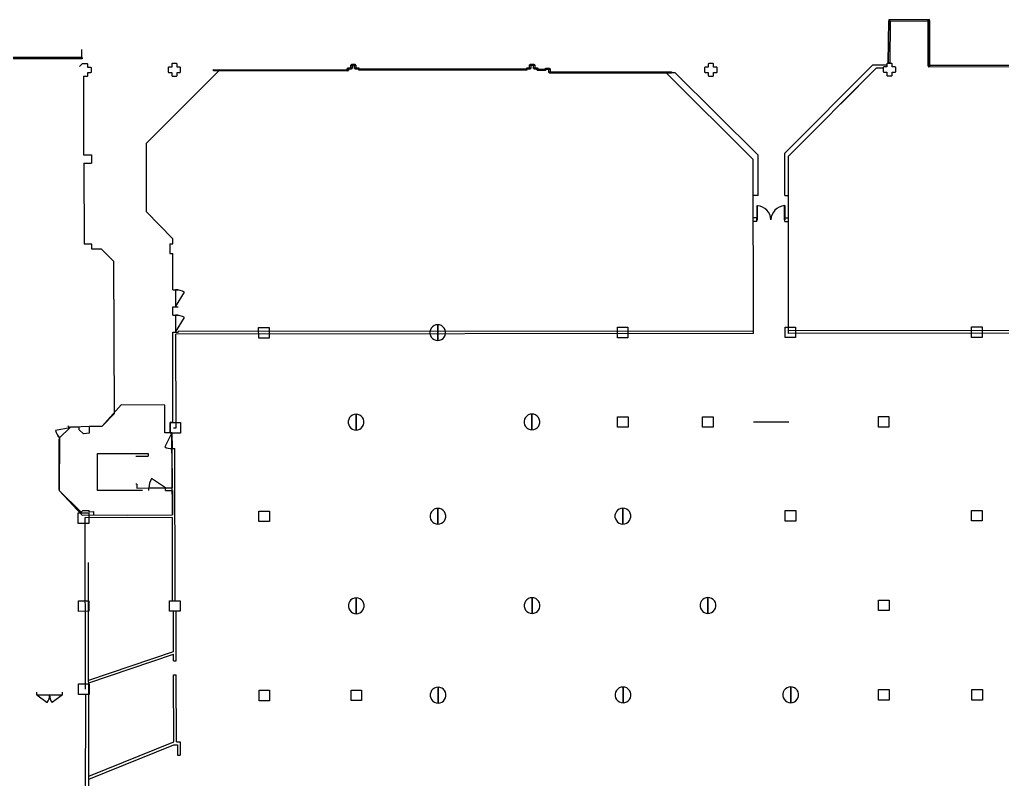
# Model space of a CAD drawing. Header units: metres. Extents: x -170671 to 7046476, y -35663801 to 566855.
# Drawn here: x 5539 to 11136, y 11911 to 16238 of the extents above; entities that cross this region are included whole.
import ezdxf

# ---------------------------------------------------------------- set-up
doc = ezdxf.new("R2010")
doc.units = ezdxf.units.M
doc.header["$LTSCALE"] = 100
doc.layers.add('0-mur', color=250, linetype='Continuous')
doc.layers.add('0-porte', color=6, linetype='Continuous')

msp = doc.modelspace()

# ---------------------------------------------------------------- linework, layer by layer
at = {"layer": '0-mur', "color": 0}
for p, q in [((5895.329, 15986.586), (5880.288, 15971.582)), ((5899.301, 15986.582), (5895.329, 15986.586)), ((10398.759, 15980.42), (9896.775, 15476.618)), ((10417.893, 15961.336), (9917.782, 15459.502)), ((10417.893, 15961.336), (10216.171, 15758.933)), ((10398.759, 15980.42), (10478.73, 15980.455)), ((10458.246, 15961.726), (10417.893, 15961.336)), ((5902.384, 15915.597), (5902.813, 15467.006)), ((6681.076, 15953.528), (6258.603, 15532.424)), ((9220.058, 15936.804), (9271.451, 15936.859)), ((9220.058, 15936.804), (9717.803, 15441.279)), ((9271.451, 15936.859), (9744.781, 15465.637)), ((9744.781, 15465.637), (9271.451, 15936.859)), ((6258.603, 15532.424), (6259.712, 15145.761)), ((5902.813, 15467.006), (5947.565, 15467.029)), ((5947.565, 15467.029), (5947.609, 15419.835)), ((9744.998, 15236.885), (9744.781, 15465.637)), ((9897, 15237.014), (9896.775, 15476.618)), ((9918.76, 14449.665), (9917.782, 15459.502)), ((5905.05, 15419.802), (5947.609, 15419.835)), ((5905.05, 15419.802), (5905.488, 14958.665)), ((9718.74, 14464.496), (9717.803, 15441.279)), ((9744.998, 15236.885), (9718.005, 15236.823)), ((9897, 15237.014), (9918.004, 15237.025)), ((6410.935, 14989.985), (6259.712, 15145.761)), ((5949.009, 14959.09), (5905.488, 14958.665)), ((5949.442, 14930.895), (5949.009, 14959.09)), ((6394.46, 14960.903), (6410.964, 14960.912)), ((6394.46, 14960.903), (6394.515, 14905.644)), ((6410.964, 14960.912), (6410.935, 14989.985)), ((6005.537, 14930.345), (5949.442, 14930.895)), ((6073.544, 14862.813), (6005.537, 14930.345)), ((6394.515, 14905.644), (6411.019, 14905.654)), ((6411.218, 14699.654), (6411.019, 14905.654)), ((6073.544, 14862.813), (6076.698, 13992.53)), ((6411.218, 14699.654), (6426.39, 14699.696)), ((6411.353, 14555.134), (6411.304, 14601.63)), ((6411.304, 14601.63), (6426.486, 14601.625)), ((6411.353, 14555.134), (6426.534, 14555.128)), ((6411.447, 14457.411), (6426.629, 14457.405)), ((6411.947, 13943.01), (6411.447, 14457.411)), ((6429.376, 13913.826), (6428.871, 14446.301)), ((9718.761, 14449.463), (9718.74, 14464.496)), ((9918.76, 14449.665), (9918.74, 14464.698)), ((6007.728, 13922.941), (6076.698, 13992.53)), ((6411.947, 13943.01), (6395.443, 13943)), ((6395.443, 13943), (6395.493, 13884.554)), ((9719.234, 13947.006), (9919.243, 13947.16)), ((5827.843, 13916.698), (5823.796, 13912.653)), ((5877.675, 13915.345), (5827.843, 13916.698)), ((5877.693, 13902.104), (5877.675, 13915.345)), ((5901.509, 13878.678), (5877.693, 13902.104)), ((5936.635, 13922.388), (6007.728, 13922.941)), ((5936.67, 13882.412), (5936.635, 13922.388)), ((6395.493, 13884.554), (6406.205, 13884.552)), ((6414.371, 13913.818), (6429.376, 13913.826)), ((5761.788, 13851.176), (5761.878, 13561.255)), ((5936.67, 13882.412), (5901.509, 13878.678)), ((6408.457, 13572.208), (6406.85, 13794.607)), ((6421.847, 13794.714), (6423.506, 13794.697)), ((6424.334, 12928.679), (6423.506, 13794.697)), ((5981.214, 13556.007), (5981.298, 13766.794)), ((5981.298, 13766.794), (6269.796, 13767.091)), ((6199.53, 13751.865), (6269.806, 13751.956)), ((6269.796, 13767.091), (6269.806, 13751.956)), ((5763.561, 13556.91), (5888.134, 13432.11)), ((6237.456, 13555.888), (5981.214, 13556.007)), ((6206.204, 13592.27), (6199.682, 13592.262)), ((6206.204, 13592.27), (6206.219, 13570.314)), ((6206.219, 13570.314), (6274.712, 13570.946)), ((6369.861, 13571.871), (6408.457, 13572.208)), ((6370.007, 13556.863), (6370.008, 13556.016)), ((6370.008, 13556.016), (6408.733, 13556.081)), ((6408.733, 13556.081), (6408.868, 13416.889)), ((5888.134, 13432.11), (5898.243, 13442.793)), ((5898.243, 13442.793), (5934.963, 13443.055)), ((5934.977, 13434.443), (5934.963, 13443.055)), ((5934.977, 13434.443), (5958.971, 13435.998)), ((5958.971, 13435.998), (5959.706, 13417.821)), ((5895.23, 13416.399), (6408.868, 13416.889)), ((5959.706, 13417.821), (6154.154, 13416.716)), ((5933.108, 11569.009), (5931.588, 13146.168)), ((6415.317, 12928.671), (6430.322, 12928.68)), ((6415.602, 12640.233), (6415.386, 12868.636)), ((6430.656, 12586.725), (6430.385, 12868.643)), ((5932.235, 12476.494), (6415.602, 12640.233)), ((5932.246, 12460.662), (6415.614, 12624.402)), ((6415.652, 12586.716), (6415.614, 12624.402)), ((6415.652, 12586.716), (6430.656, 12586.725)), ((6415.73, 12506.716), (6430.735, 12506.725)), ((6416.098, 12124.387), (6415.73, 12506.716)), ((6431.103, 12124.395), (6430.735, 12506.725)), ((5913.808, 11569.039), (5915.636, 12392.267)), ((5932.76, 11929.484), (6416.098, 12124.387)), ((5932.779, 11913.305), (6416.117, 12108.208)), ((6438.669, 12049.724), (6453.667, 12049.732))]:
    msp.add_line(p, q, dxfattribs=at)
for points in [[(13689.498, 15591.986), (13290.163, 15981.338), (11755.347, 15978.097), (10721.785, 15975.96), (10721.241, 16237.708), (10489.147, 16235.778), (10486.829, 15992.728)], [(5902.384, 15915.597), (5924.372, 15915.606), (5926.868, 15918.096), (5926.848, 15936.117), (5944.847, 15936.125), (5947.349, 15938.617), (5947.316, 15963.656), (5944.815, 15966.144), (5926.817, 15966.135), (5926.801, 15984.107), (5924.3, 15986.595), (5899.301, 15986.582)], [(9718.761, 14449.463), (6428.871, 14446.301)], [(9718.74, 14464.496), (6441.62, 14461.345), (6441.627, 14457.413)], [(13821.311, 14468.409), (9918.74, 14464.698)], [(13821.322, 14453.424), (9918.76, 14449.665)], [(6409.345, 12928.624), (6408.885, 13401.905), (5910.239, 13401.421), (5911.182, 12425.735)]]:
    msp.add_lwpolyline(points, dxfattribs=at)
at = {"layer": '0-mur', "color": 0, "extrusion": (0, 0, -1)}
for points in [[(-10717.282, 16229.698), (-10493.146, 16227.813), (-10493.079, 16235.816), (-10717.209, 16237.7)], [(-10497.117, 16231.742), (-10494.811, 15991.035), (-10486.822, 15991.083), (-10489.112, 16231.837)], [(-10713.797, 15971.925), (-10713.252, 16233.673), (-10721.239, 16233.724), (-10721.79, 15971.978)], [(-5894.457, 16015.141), (-5399.738, 16014.097), (-5399.719, 16022.11), (-5894.438, 16023.154)], [(-7404.408, 15948.339), (-7404.408, 15959.343), (-7412.405, 15959.347), (-7412.406, 15948.343)], [(-7408.401, 15963.377), (-7428.397, 15963.387), (-7428.404, 15955.372), (-7408.409, 15955.362)], [(-7424.41, 15959.354), (-7424.397, 15979.368), (-7432.394, 15979.371), (-7432.407, 15959.358)], [(-7428.394, 15983.353), (-7450.394, 15983.364), (-7450.391, 15975.397), (-7428.391, 15975.385)], [(-7454.394, 15979.383), (-7454.407, 15959.369), (-7446.41, 15959.365), (-7446.397, 15979.379)], [(-7450.397, 15963.398), (-7470.399, 15963.409), (-7470.406, 15955.394), (-7450.404, 15955.383)], [(-7474.409, 15959.379), (-7474.407, 15954.4), (-7466.41, 15954.396), (-7466.406, 15959.375)], [(-7470.413, 15958.382), (-8427.027, 15957.901), (-8427.022, 15949.883), (-7470.404, 15950.414)], [(-8423.028, 15953.866), (-8423.02, 15959.889), (-8431.023, 15959.894), (-8431.031, 15953.87)], [(-8427.023, 15963.875), (-8447.025, 15963.885), (-8447.022, 15955.918), (-8427.021, 15955.908)], [(-8443.022, 15959.899), (-8443.009, 15979.913), (-8451.006, 15979.917), (-8451.025, 15959.904)], [(-8447.012, 15983.899), (-8469.011, 15983.91), (-8469.019, 15975.895), (-8447.019, 15975.884)], [(-8473.012, 15979.929), (-8473.025, 15959.915), (-8465.022, 15959.911), (-8465.009, 15979.925)], [(-8469.024, 15963.897), (-8489.026, 15963.907), (-8489.024, 15955.94), (-8469.022, 15955.929)], [(-8493.021, 15959.925), (-8493.028, 15951.91), (-8485.031, 15951.906), (-8485.023, 15959.921)], [(-8489.024, 15955.94), (-8534.019, 15955.962), (-8534.026, 15947.947), (-8489.031, 15947.925)], [(-8530.032, 15951.93), (-8530.024, 15957.953), (-8538.021, 15957.956), (-8538.029, 15951.933)], [(-8534.021, 15961.938), (-8557.022, 15961.95), (-8557.029, 15953.935), (-8534.028, 15953.923)], [(-8561.023, 15957.969), (-8561.035, 15936.461), (-8553.038, 15936.457), (-8553.02, 15957.964)], [(-11755.357, 15970.132), (-10717.803, 15967.945), (-10717.784, 15975.958), (-11755.347, 15978.097)], [(-6641.943, 15953.731), (-7408.417, 15952.327), (-7408.406, 15944.308), (-6641.922, 15945.76)], [(-8557.035, 15940.442), (-9251.268, 15940.845), (-9251.275, 15932.83), (-8557.032, 15932.475)], [(-6900.129, 14424.288), (-6900.07, 14484.276), (-6960.075, 14484.308), (-6960.135, 14424.32), (-6900.129, 14424.288)], [(-6900.129, 14424.288), (-6900.07, 14484.276), (-6960.075, 14484.308), (-6960.135, 14424.32), (-6900.129, 14424.288)], [(-8943.624, 14426.233), (-8943.571, 14486.221), (-9003.567, 14486.301), (-9003.62, 14426.313), (-8943.624, 14426.233)], [(-8943.624, 14426.233), (-8943.571, 14486.221), (-9003.567, 14486.301), (-9003.62, 14426.313), (-8943.624, 14426.233)], [(-9898.866, 14427.17), (-9898.807, 14487.157), (-9958.803, 14487.237), (-9958.872, 14427.202), (-9898.866, 14427.17)], [(-9898.866, 14427.17), (-9898.807, 14487.157), (-9958.803, 14487.237), (-9958.872, 14427.202), (-9898.866, 14427.17)], [(-10960.638, 14428.168), (-10960.575, 14488.204), (-11020.581, 14488.236), (-11020.634, 14428.247), (-10960.638, 14428.168)], [(-10960.638, 14428.168), (-10960.575, 14488.204), (-11020.581, 14488.236), (-11020.634, 14428.247), (-10960.638, 14428.168)], [(-6116.714, 14043.545), (-6007.727, 13922.943), (-5827.842, 13916.7), (-5765.971, 13855.351), (-5763.56, 13556.914), (-5895.229, 13416.402), (-6408.866, 13416.892), (-6406.204, 13884.556), (-6365.451, 13884.484), (-6365.719, 14041.699)], [(-6455.439, 13943.08), (-6455.502, 13883.043), (-6395.496, 13883.012), (-6395.443, 13943), (-6455.439, 13943.08)], [(-6455.439, 13943.08), (-6455.502, 13883.043), (-6395.496, 13883.012), (-6395.443, 13943), (-6455.439, 13943.08)], [(-8944.111, 13916.26), (-8944.058, 13976.249), (-9004.063, 13976.281), (-9004.117, 13916.292), (-8944.111, 13916.26)], [(-8944.111, 13916.26), (-8944.058, 13976.249), (-9004.063, 13976.281), (-9004.117, 13916.292), (-8944.111, 13916.26)], [(-9428.469, 13916.729), (-9428.41, 13976.717), (-9488.415, 13976.749), (-9488.475, 13916.761), (-9428.469, 13916.729)], [(-9428.469, 13916.729), (-9428.41, 13976.717), (-9488.415, 13976.749), (-9488.475, 13916.761), (-9428.469, 13916.729)], [(-10430.246, 13917.647), (-10430.183, 13977.684), (-10490.188, 13977.716), (-10490.242, 13917.727), (-10430.246, 13917.647)], [(-10430.246, 13917.647), (-10430.183, 13977.684), (-10490.188, 13977.716), (-10490.242, 13917.727), (-10430.246, 13917.647)], [(-6901.138, 13379.105), (-6901.075, 13439.142), (-6961.081, 13439.174), (-6961.134, 13379.185), (-6901.138, 13379.105)], [(-6901.138, 13379.105), (-6901.075, 13439.142), (-6961.081, 13439.174), (-6961.134, 13379.185), (-6901.138, 13379.105)], [(-9899.875, 13381.987), (-9899.812, 13442.023), (-9959.818, 13442.055), (-9959.871, 13382.067), (-9899.875, 13381.987)], [(-9899.875, 13381.987), (-9899.812, 13442.023), (-9959.818, 13442.055), (-9959.871, 13382.067), (-9899.875, 13381.987)], [(-10961.644, 13383.034), (-10961.584, 13443.021), (-11021.58, 13443.101), (-11021.649, 13383.066), (-10961.644, 13383.034)], [(-10961.644, 13383.034), (-10961.584, 13443.021), (-11021.58, 13443.101), (-11021.649, 13383.066), (-10961.644, 13383.034)], [(-5932.716, 13429.212), (-5932.779, 13369.175), (-5872.774, 13369.143), (-5872.72, 13429.132), (-5932.716, 13429.212)], [(-5932.716, 13429.212), (-5932.779, 13369.175), (-5872.774, 13369.143), (-5872.72, 13429.132), (-5932.716, 13429.212)], [(-10431.251, 12872.514), (-10431.192, 12932.501), (-10491.187, 12932.581), (-10491.247, 12872.593), (-10431.251, 12872.514)], [(-10431.251, 12872.514), (-10431.192, 12932.501), (-10491.187, 12932.581), (-10491.247, 12872.593), (-10431.251, 12872.514)], [(-5933.194, 12928.2), (-5933.263, 12868.165), (-5873.257, 12868.133), (-5873.198, 12928.12), (-5933.194, 12928.2)], [(-5933.194, 12928.2), (-5933.263, 12868.165), (-5873.257, 12868.133), (-5873.198, 12928.12), (-5933.194, 12928.2)], [(-6452.825, 12928.692), (-6452.879, 12868.703), (-6392.883, 12868.624), (-6392.829, 12928.612), (-6452.825, 12928.692)], [(-6452.825, 12928.692), (-6452.879, 12868.703), (-6392.883, 12868.624), (-6392.829, 12928.612), (-6452.825, 12928.692)], [(-5933.652, 12454.869), (-5933.712, 12394.881), (-5873.716, 12394.801), (-5873.656, 12454.789), (-5933.652, 12454.869)], [(-5933.652, 12454.869), (-5933.712, 12394.881), (-5873.716, 12394.801), (-5873.656, 12454.789), (-5933.652, 12454.869)], [(-6902.121, 12359.112), (-6902.062, 12419.099), (-6962.058, 12419.179), (-6962.117, 12359.191), (-6902.121, 12359.112)], [(-6902.121, 12359.112), (-6902.062, 12419.099), (-6962.058, 12419.179), (-6962.117, 12359.191), (-6902.121, 12359.112)], [(-7426.42, 12359.639), (-7426.366, 12419.628), (-7486.372, 12419.66), (-7486.425, 12359.671), (-7426.42, 12359.639)], [(-7426.42, 12359.639), (-7426.366, 12419.628), (-7486.372, 12419.66), (-7486.425, 12359.671), (-7426.42, 12359.639)], [(-10431.741, 12362.492), (-10431.678, 12422.528), (-10491.684, 12422.56), (-10491.737, 12362.571), (-10431.741, 12362.492)], [(-10431.741, 12362.492), (-10431.678, 12422.528), (-10491.684, 12422.56), (-10491.737, 12362.571), (-10431.741, 12362.492)], [(-10962.621, 12363.039), (-10962.567, 12423.028), (-11022.563, 12423.108), (-11022.626, 12363.071), (-10962.621, 12363.039)], [(-10962.621, 12363.039), (-10962.567, 12423.028), (-11022.563, 12423.108), (-11022.626, 12363.071), (-10962.621, 12363.039)]]:
    msp.add_lwpolyline(points, close=True, dxfattribs=at)
for points in [[(-5890.387, 16066.909), (-5890.436, 16023.152), (-5395.718, 16022.107), (-5395.798, 15982.339), (-5384.285, 15982.331), (-5280.667, 15877.542), (-4955.49, 15880.178), (-4875.043, 15960.511), (-4584.23, 15959.901), (-4584.215, 15963.931), (-4514.216, 15963.796), (-4514.231, 15959.766), (-3920.231, 15958.515)], [(-6416.117, 12108.208), (-6438.621, 12108.22), (-6438.669, 12049.724)], [(-6431.103, 12124.395), (-6453.6, 12124.406), (-6453.667, 12049.732)]]:
    msp.add_lwpolyline(points, dxfattribs=at)
at = {"layer": '0-mur', "color": 0}
for points in [[(6435.253, 15937.255), (6453.251, 15937.264), (6455.754, 15939.755), (6455.73, 15964.746), (6453.22, 15967.282), (6435.225, 15967.224), (6435.206, 15985.245), (6432.705, 15987.733), (6407.705, 15987.72), (6405.203, 15985.229), (6405.229, 15967.209), (6387.225, 15967.199), (6384.722, 15964.708), (6384.746, 15939.717), (6387.256, 15937.181), (6405.26, 15937.191), (6405.27, 15919.218), (6407.771, 15916.73), (6432.77, 15916.743), (6435.273, 15919.234), (6435.253, 15937.255)], [(9491.12, 15937.055), (9509.124, 15937.065), (9511.62, 15939.555), (9511.597, 15964.546), (9509.096, 15967.034), (9491.098, 15967.025), (9491.078, 15985.046), (9488.577, 15987.534), (9463.572, 15987.52), (9461.075, 15985.03), (9461.095, 15967.009), (9443.091, 15966.999), (9440.594, 15964.509), (9440.627, 15939.47), (9443.122, 15936.981), (9461.126, 15936.991), (9461.136, 15919.018), (9463.637, 15916.53), (9488.643, 15916.544), (9491.139, 15919.034), (9491.12, 15937.055)], [(10508.765, 15938.453), (10526.763, 15938.462), (10529.265, 15940.953), (10529.242, 15965.944), (10526.731, 15968.48), (10508.733, 15968.471), (10508.717, 15986.443), (10506.216, 15988.931), (10481.217, 15988.918), (10478.714, 15986.427), (10478.74, 15968.407), (10460.736, 15968.397), (10458.239, 15965.907), (10458.257, 15940.915), (10460.767, 15938.379), (10478.762, 15938.437), (10478.781, 15920.416), (10481.282, 15917.928), (10506.288, 15917.942), (10508.784, 15920.432), (10508.765, 15938.453)], [(7920.246, 14500.27), (7909.487, 14498.918), (7899.339, 14495.1), (7890.428, 14488.889), (7883.234, 14480.78), (7878.208, 14471.162), (7875.617, 14460.637), (7875.631, 14449.785), (7878.238, 14439.252), (7883.285, 14429.654), (7890.49, 14421.532), (7899.42, 14415.399), (7909.568, 14411.55), (7920.337, 14410.264), (7920.295, 14455.268)], [(7920.337, 14410.264), (7931.106, 14411.568), (7941.244, 14415.435), (7950.171, 14421.599), (7957.359, 14429.707), (7962.391, 14439.325), (7964.976, 14449.85), (7964.968, 14460.703), (7962.361, 14471.236), (7957.308, 14480.833), (7950.103, 14488.954), (7941.163, 14495.136), (7931.025, 14498.937), (7920.246, 14500.27), (7920.295, 14455.268)], [(7454.855, 13990.63), (7444.087, 13989.326), (7433.948, 13985.46), (7425.022, 13979.295), (7417.843, 13971.14), (7412.812, 13961.521), (7410.226, 13950.997), (7410.234, 13940.144), (7412.841, 13929.611), (7417.895, 13920.014), (7425.093, 13911.891), (7434.023, 13905.758), (7444.177, 13901.91), (7454.946, 13900.624), (7454.898, 13945.627)], [(7454.946, 13900.624), (7465.715, 13901.928), (7475.854, 13905.795), (7484.774, 13911.958), (7491.953, 13920.113), (7496.984, 13929.732), (7499.575, 13940.258), (7499.562, 13951.11), (7496.955, 13961.643), (7491.907, 13971.241), (7484.703, 13979.362), (7475.773, 13985.496), (7465.624, 13989.345), (7454.855, 13990.63), (7454.898, 13945.627)], [(8456.628, 13991.597), (8445.854, 13990.292), (8435.715, 13986.426), (8426.794, 13980.263), (8419.616, 13972.107), (8414.584, 13962.488), (8411.993, 13951.963), (8412.007, 13941.111), (8414.614, 13930.578), (8419.661, 13920.98), (8426.866, 13912.858), (8435.796, 13906.725), (8445.944, 13902.876), (8456.713, 13901.59), (8456.671, 13946.594)], [(8456.713, 13901.59), (8467.488, 13902.895), (8477.62, 13906.761), (8486.547, 13912.925), (8493.725, 13921.08), (8498.767, 13930.651), (8501.342, 13941.224), (8501.335, 13952.077), (8498.727, 13962.61), (8493.674, 13972.207), (8486.485, 13980.281), (8477.545, 13986.463), (8467.397, 13990.312), (8456.628, 13991.597), (8456.671, 13946.594)], [(7921.258, 13454.291), (7910.493, 13452.938), (7900.345, 13449.119), (7891.425, 13442.956), (7884.246, 13434.801), (7879.215, 13425.182), (7876.623, 13414.657), (7876.637, 13403.805), (7879.244, 13393.271), (7884.291, 13383.674), (7891.496, 13375.552), (7900.426, 13369.418), (7910.574, 13365.569), (7921.343, 13364.284), (7921.301, 13409.288)], [(7921.343, 13364.284), (7932.112, 13365.588), (7942.251, 13369.455), (7951.177, 13375.619), (7958.356, 13383.774), (7963.397, 13393.345), (7965.972, 13403.917), (7965.965, 13414.771), (7963.367, 13425.256), (7958.304, 13434.9), (7951.115, 13442.975), (7942.176, 13449.157), (7932.021, 13453.005), (7921.258, 13454.291), (7921.301, 13409.288)], [(8974.559, 13455.29), (8963.791, 13453.987), (8953.652, 13450.12), (8944.726, 13443.956), (8937.547, 13435.8), (8932.506, 13426.229), (8929.93, 13415.657), (8929.938, 13404.804), (8932.536, 13394.319), (8937.599, 13384.674), (8944.794, 13376.6), (8953.727, 13370.418), (8963.881, 13366.57), (8974.65, 13365.284), (8974.602, 13410.287)], [(8974.65, 13365.284), (8985.419, 13366.588), (8995.558, 13370.455), (9004.478, 13376.618), (9011.657, 13384.773), (9016.688, 13394.392), (9019.279, 13404.918), (9019.266, 13415.77), (9016.659, 13426.303), (9011.611, 13435.901), (9004.407, 13444.022), (8995.477, 13450.156), (8985.328, 13454.005), (8974.559, 13455.29), (8974.602, 13410.287)], [(7455.862, 12944.65), (7445.093, 12943.346), (7434.955, 12939.479), (7426.034, 12933.316), (7418.849, 12925.16), (7413.808, 12915.589), (7411.233, 12905.017), (7411.246, 12894.165), (7413.848, 12883.63), (7418.901, 12874.034), (7426.096, 12865.96), (7435.036, 12859.779), (7445.184, 12855.929), (7455.953, 12854.644), (7455.904, 12899.647)], [(7455.953, 12854.644), (7466.721, 12855.948), (7476.86, 12859.815), (7485.781, 12865.978), (7492.965, 12874.134), (7497.997, 12883.753), (7500.582, 12894.277), (7500.568, 12905.129), (7497.961, 12915.663), (7492.914, 12925.261), (7485.709, 12933.382), (7476.779, 12939.516), (7466.631, 12943.365), (7455.862, 12944.65), (7455.904, 12899.647)], [(8457.634, 12945.617), (8446.866, 12944.313), (8436.727, 12940.447), (8427.801, 12934.282), (8420.622, 12926.127), (8415.581, 12916.556), (8413.005, 12905.984), (8413.013, 12895.131), (8415.62, 12884.597), (8420.673, 12875.001), (8427.863, 12866.926), (8436.802, 12860.744), (8446.956, 12856.897), (8457.719, 12855.61), (8457.677, 12900.614)], [(8457.719, 12855.61), (8468.494, 12856.915), (8478.632, 12860.782), (8487.553, 12866.945), (8494.732, 12875.1), (8499.763, 12884.719), (8502.354, 12895.245), (8502.341, 12906.097), (8499.734, 12916.63), (8494.686, 12926.228), (8487.482, 12934.349), (8478.552, 12940.483), (8468.403, 12944.332), (8457.634, 12945.617), (8457.677, 12900.614)], [(9459.407, 12946.584), (9448.632, 12945.279), (9438.494, 12941.412), (9429.573, 12935.249), (9422.395, 12927.094), (9417.363, 12917.475), (9414.772, 12906.95), (9414.785, 12896.098), (9417.393, 12885.565), (9422.44, 12875.967), (9429.645, 12867.845), (9438.575, 12861.711), (9448.723, 12857.862), (9459.492, 12856.577), (9459.45, 12901.581)], [(9459.492, 12856.577), (9470.261, 12857.881), (9480.399, 12861.748), (9489.326, 12867.912), (9496.504, 12876.067), (9501.536, 12885.686), (9504.121, 12896.21), (9504.114, 12907.064), (9501.506, 12917.597), (9496.453, 12927.194), (9489.254, 12935.316), (9480.324, 12941.45), (9470.17, 12945.298), (9459.407, 12946.584), (9459.45, 12901.581)], [(7922.237, 12435.94), (7911.472, 12434.587), (7901.324, 12430.768), (7892.413, 12424.557), (7885.225, 12416.45), (7880.193, 12406.831), (7877.602, 12396.306), (7877.616, 12385.454), (7880.223, 12374.92), (7885.27, 12365.322), (7892.475, 12357.201), (7901.405, 12351.067), (7911.553, 12347.218), (7922.322, 12345.933), (7922.28, 12390.936)], [(7922.322, 12345.933), (7933.091, 12347.237), (7943.229, 12351.104), (7952.156, 12357.268), (7959.344, 12365.375), (7964.376, 12374.994), (7966.961, 12385.518), (7966.953, 12396.372), (7964.346, 12406.905), (7959.293, 12416.501), (7952.094, 12424.624), (7943.154, 12430.806), (7933.01, 12434.606), (7922.237, 12435.94), (7922.28, 12390.936)], [(8975.538, 12436.939), (8964.77, 12435.635), (8954.631, 12431.769), (8945.704, 12425.604), (8938.526, 12417.449), (8933.494, 12407.83), (8930.909, 12397.306), (8930.917, 12386.453), (8933.524, 12375.92), (8938.577, 12366.323), (8945.776, 12358.2), (8954.706, 12352.066), (8964.86, 12348.219), (8975.623, 12346.932), (8975.581, 12391.936)], [(8975.623, 12346.932), (8986.398, 12348.237), (8996.536, 12352.104), (9005.457, 12358.267), (9012.636, 12366.422), (9017.667, 12376.041), (9020.258, 12386.567), (9020.245, 12397.419), (9017.637, 12407.952), (9012.59, 12417.55), (9005.395, 12425.623), (8996.455, 12431.805), (8986.307, 12435.654), (8975.538, 12436.939), (8975.581, 12391.936)], [(9930.774, 12437.875), (9920.015, 12436.523), (9909.876, 12432.657), (9900.956, 12426.494), (9893.762, 12418.385), (9888.736, 12408.767), (9886.145, 12398.242), (9886.158, 12387.39), (9888.766, 12376.857), (9893.813, 12367.259), (9901.018, 12359.137), (9909.948, 12353.004), (9920.096, 12349.154), (9930.865, 12347.869), (9930.823, 12392.873)], [(9930.865, 12347.869), (9941.634, 12349.173), (9951.772, 12353.04), (9960.699, 12359.204), (9967.887, 12367.311), (9972.918, 12376.93), (9975.504, 12387.455), (9975.496, 12398.308), (9972.889, 12408.841), (9967.836, 12418.438), (9960.631, 12426.559), (9951.691, 12432.741), (9941.553, 12436.542), (9930.774, 12437.875), (9930.823, 12392.873)]]:
    msp.add_lwpolyline(points, close=True, dxfattribs=at)
at = {"layer": '0-porte', "color": 0}
for p, q in [((9738.318, 15108.383), (9718.382, 15108.385)), ((9738.343, 15088.371), (9718.401, 15088.372)), ((9738.343, 15088.371), (9738.318, 15108.383)), ((9898.323, 15108.516), (9918.391, 15108.539)), ((9898.338, 15088.552), (9898.323, 15108.516)), ((9898.338, 15088.552), (9918.4, 15088.575)), ((6426.39, 14699.696), (6441.389, 14699.703)), ((6426.39, 14699.696), (6426.486, 14601.625)), ((6426.486, 14601.625), (6477.687, 14685.242)), ((6426.486, 14601.625), (6441.49, 14601.633)), ((6426.534, 14555.128), (6441.523, 14555.184)), ((6426.534, 14555.128), (6426.629, 14457.405)), ((6426.629, 14457.405), (6477.646, 14540.787)), ((6426.629, 14457.405), (6441.627, 14457.413)), ((5823.796, 13912.653), (5743.549, 13898.82)), ((5765.972, 13855.348), (5823.796, 13912.653)), ((5823.796, 13912.653), (5813.229, 13923.339)), ((6406.205, 13884.552), (6365.158, 13804.506)), ((6406.205, 13884.552), (6421.202, 13884.659)), ((6406.205, 13884.552), (6406.85, 13794.607)), ((5765.972, 13855.348), (5755.414, 13865.986)), ((6403.314, 13794.549), (6421.847, 13794.714)), ((6369.861, 13571.871), (6290.384, 13624.216)), ((6274.712, 13570.946), (6369.861, 13571.871)), ((6274.852, 13555.936), (6274.712, 13570.946)), ((6370.007, 13556.863), (6369.861, 13571.871)), ((5636.047, 12391.957), (5636.027, 12406.99)), ((5636.047, 12391.957), (5782.562, 12392.135)), ((5636.047, 12391.957), (5695.68, 12349.442)), ((5782.562, 12392.135), (5723.01, 12349.471)), ((5782.562, 12392.135), (5782.551, 12407.12))]:
    msp.add_line(p, q, dxfattribs=at)
msp.add_lwpolyline([(9741.252, 15178.378), (9738.252, 15178.377), (9738.33, 15098.377), (9741.33, 15098.378), (9741.252, 15178.378)], close=True, dxfattribs=at)
at = {"layer": '0-porte', "color": 0, "extrusion": (0, 0, -1)}
msp.add_lwpolyline([(-9895.248, 15178.556), (-9898.247, 15178.558), (-9898.326, 15098.558), (-9895.326, 15098.556), (-9895.248, 15178.556)], close=True, dxfattribs=at)
at = {"layer": '0-porte', "color": 0}
for centre, radius, start, end in [((9735.96, 15096.161), 82.399, 1.601683, 86.319235), ((9900.707, 15096.295), 82.399, 93.79103, 178.508582), ((6426.486, 14601.625), 98.054, 58.525479, 90.055134), ((6426.629, 14457.405), 97.729, 58.525479, 90.055134), ((5823.796, 13912.653), 81.43, 189.799476, 224.758727), ((6406.205, 13884.552), 89.953, 242.851712, 270.411738), ((6369.861, 13571.871), 95.158, 146.637363, 180.543533), ((5636.047, 12391.957), 73.259, 324.490538, 0.055124), ((5782.562, 12392.135), 73.259, 180.055131, 215.619726)]:
    msp.add_arc(centre, radius, start, end, dxfattribs=at)

doc.saveas('drawing.dxf')
